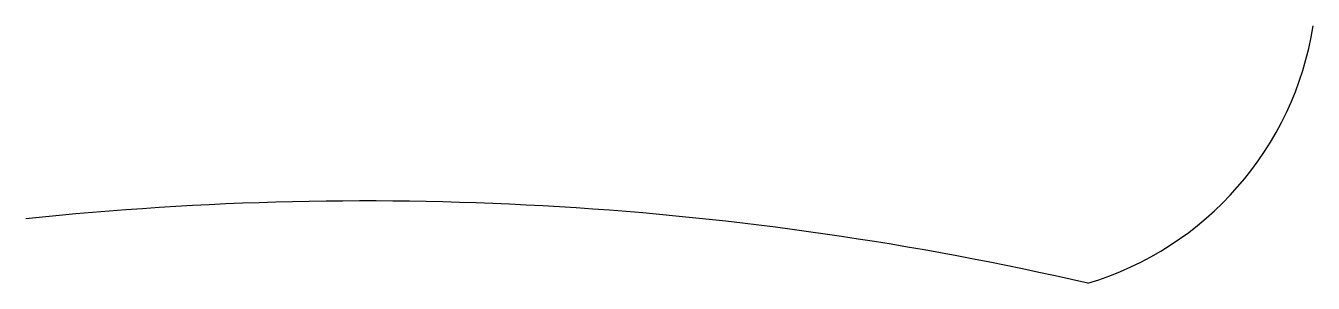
# Model space of a CAD drawing. Header units: millimetres. Extents: x -40 to 0, y -19 to -11.
import ezdxf

# ---------------------------------------------------------------- set-up
doc = ezdxf.new("R2010")
doc.units = ezdxf.units.MM
doc.header["$MEASUREMENT"] = 0
doc.layers.get('0').update_dxf_attribs({"lineweight": 25, "true_color": 0xffffff})

msp = doc.modelspace()

# ---------------------------------------------------------------- linework, layer by layer
for centre, radius, start, end in [((-9.875, -9.422), 10, 286.7067, 350.9214), ((-29.466, -116.444), 100, 77.01695, 96.04659)]:
    msp.add_arc(centre, radius, start, end)

doc.saveas('drawing.dxf')
